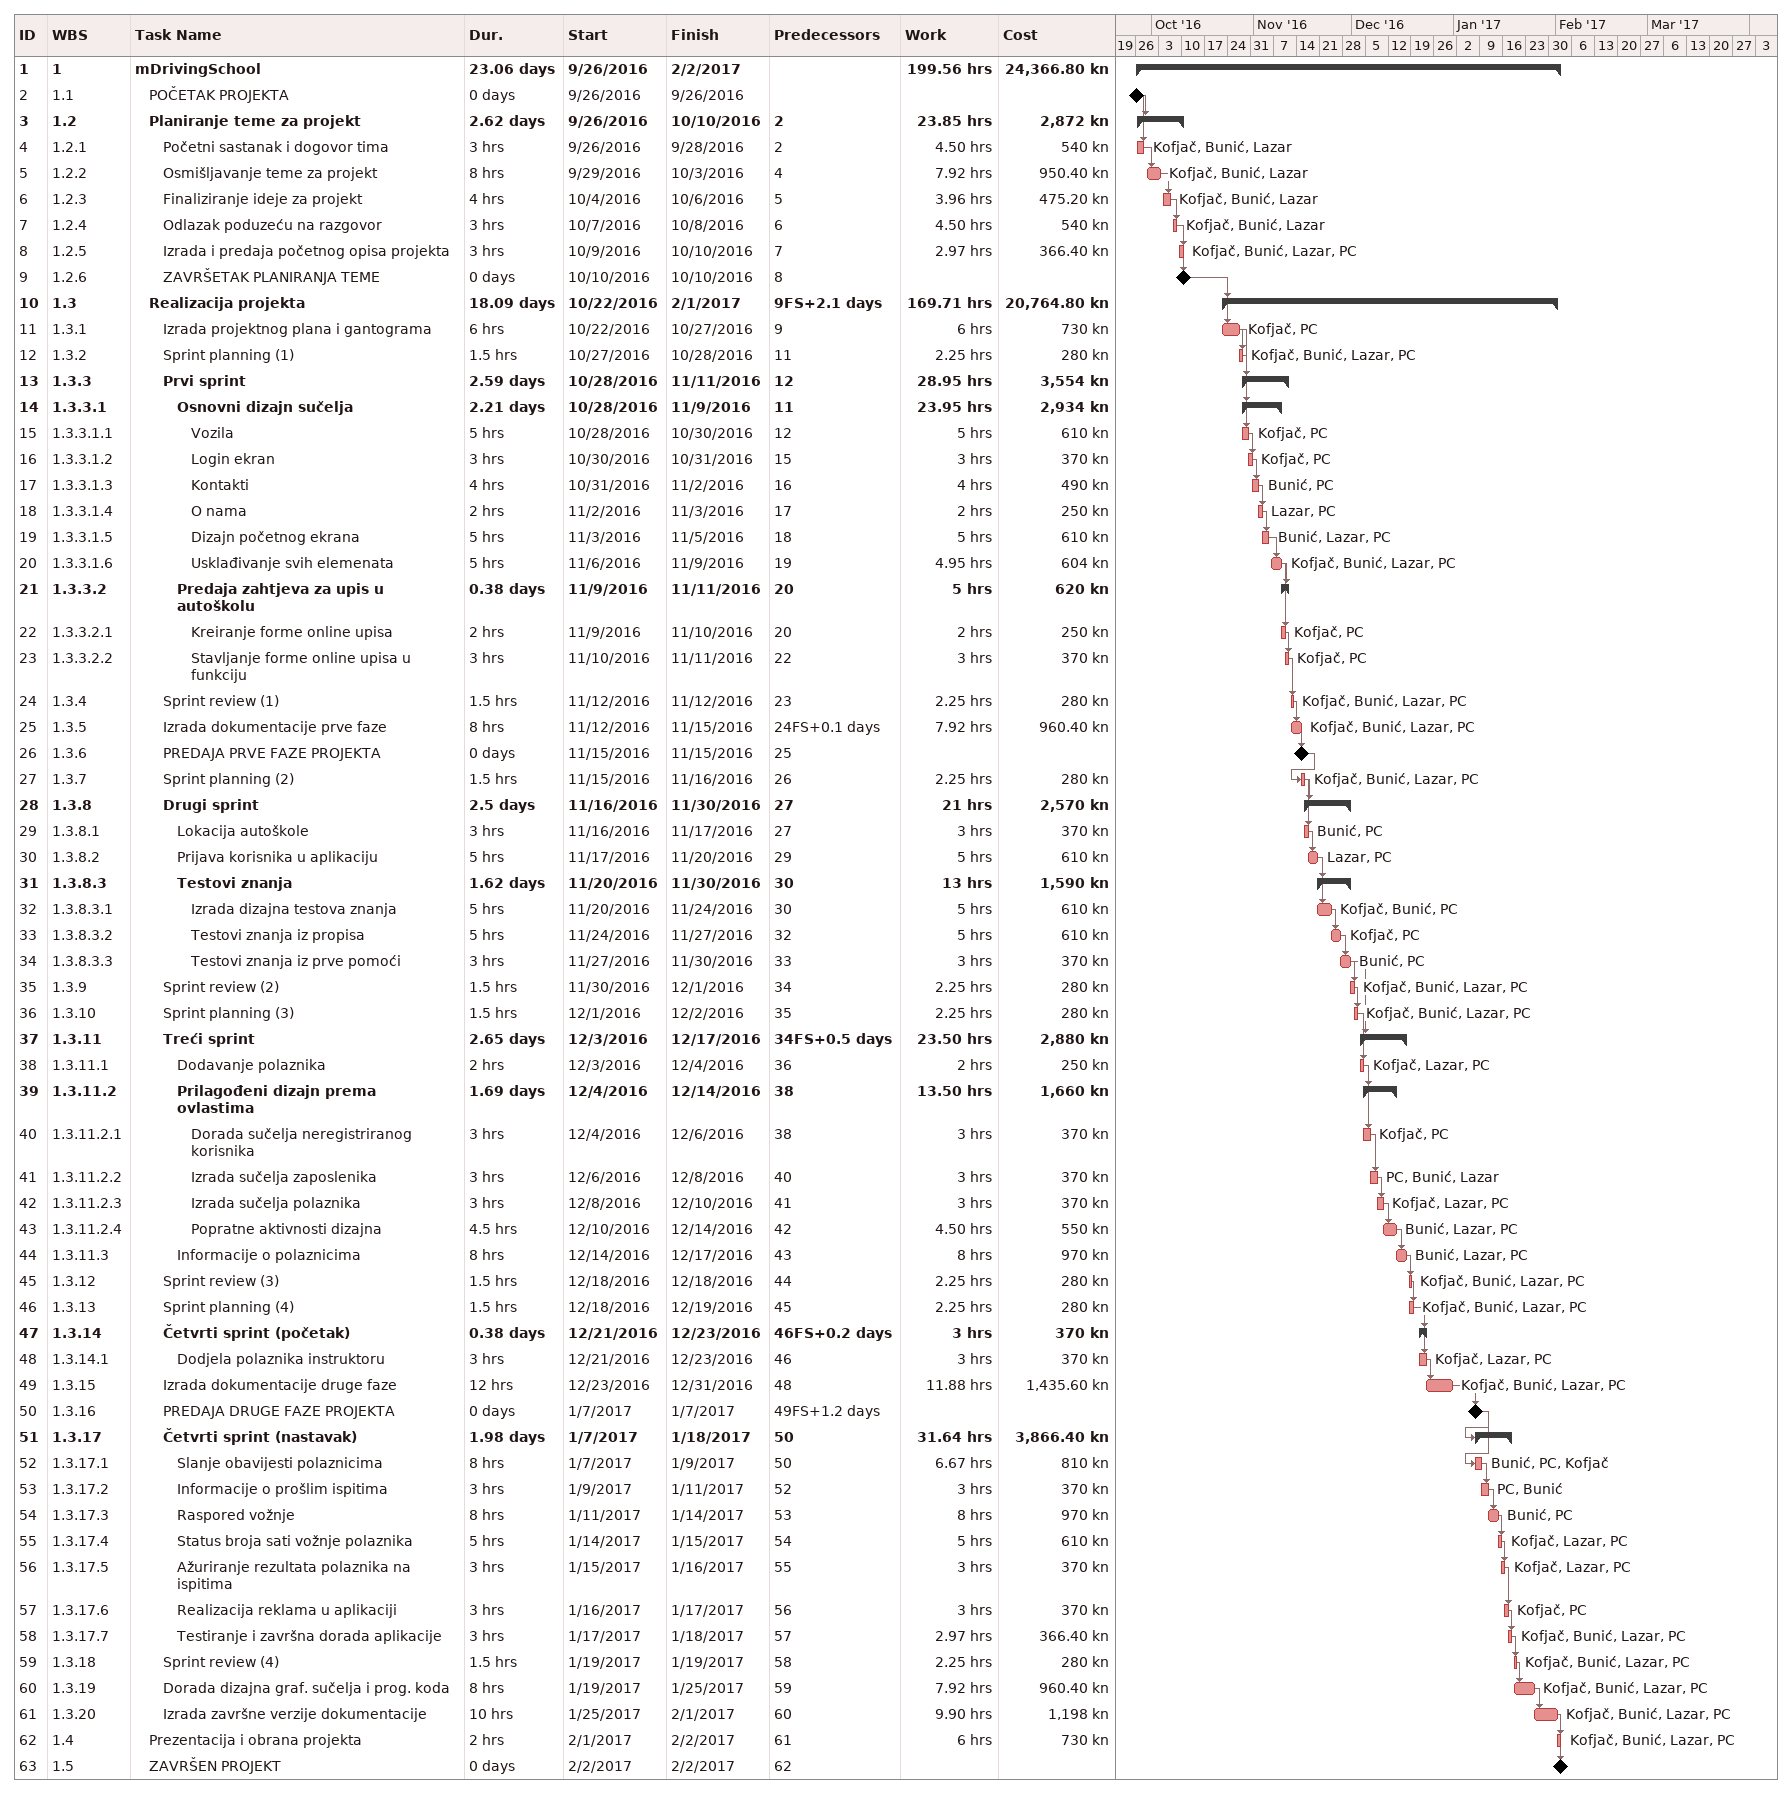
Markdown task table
| ID | WBS | Task | Duration | Start | Finish | Predecessors | Resources | Work (h) | Cost (kn) |
|---|---|---|---|---|---|---|---|---|---|
| 1 | 1 | **mDrivingSchool** | 23.06d | 2016-09-26 | 2017-02-02 |  |  | 199.56 | 24366.80 |
| 2 | 1.1 | POČETAK PROJEKTA | 0d | 2016-09-26 | 2016-09-26 |  |  |  |  |
| 3 | 1.2 | **Planiranje teme za projekt** | 2.62d | 2016-09-26 | 2016-10-10 | 2 |  | 23.85 | 2872 |
| 4 | 1.2.1 | Početni sastanak i dogovor tima | 3h | 2016-09-26 | 2016-09-28 | 2 | Kofjač, Bunić, Lazar | 4.50 | 540 |
| 5 | 1.2.2 | Osmišljavanje teme za projekt | 8h | 2016-09-29 | 2016-10-03 | 4 | Kofjač, Bunić, Lazar | 7.92 | 950.40 |
| 6 | 1.2.3 | Finaliziranje ideje za projekt | 4h | 2016-10-04 | 2016-10-06 | 5 | Kofjač, Bunić, Lazar | 3.96 | 475.20 |
| 7 | 1.2.4 | Odlazak poduzeću na razgovor | 3h | 2016-10-07 | 2016-10-08 | 6 | Kofjač, Bunić, Lazar | 4.50 | 540 |
| 8 | 1.2.5 | Izrada i predaja početnog opisa projekta | 3h | 2016-10-09 | 2016-10-10 | 7 | Kofjač, Bunić, Lazar, PC | 2.97 | 366.40 |
| 9 | 1.2.6 | ZAVRŠETAK PLANIRANJA TEME | 0d | 2016-10-10 | 2016-10-10 | 8 |  |  |  |
| 10 | 1.3 | **Realizacija projekta** | 18.09d | 2016-10-22 | 2017-02-01 | 9FS+2.1d |  | 169.71 | 20764.80 |
| 11 | 1.3.1 | Izrada projektnog plana i gantograma | 6h | 2016-10-22 | 2016-10-27 | 9 | Kofjač, PC | 6 | 730 |
| 12 | 1.3.2 | Sprint planning (1) | 1.5h | 2016-10-27 | 2016-10-28 | 11 | Kofjač, Bunić, Lazar, PC | 2.25 | 280 |
| 13 | 1.3.3 | **Prvi sprint** | 2.59d | 2016-10-28 | 2016-11-11 | 12 |  | 28.95 | 3554 |
| 14 | 1.3.3.1 | **Osnovni dizajn sučelja** | 2.21d | 2016-10-28 | 2016-11-09 | 11 |  | 23.95 | 2934 |
| 15 | 1.3.3.1.1 | Vozila | 5h | 2016-10-28 | 2016-10-30 | 12 | Kofjač, PC | 5 | 610 |
| 16 | 1.3.3.1.2 | Login ekran | 3h | 2016-10-30 | 2016-10-31 | 15 | Kofjač, PC | 3 | 370 |
| 17 | 1.3.3.1.3 | Kontakti | 4h | 2016-10-31 | 2016-11-02 | 16 | Bunić, PC | 4 | 490 |
| 18 | 1.3.3.1.4 | O nama | 2h | 2016-11-02 | 2016-11-03 | 17 | Lazar, PC | 2 | 250 |
| 19 | 1.3.3.1.5 | Dizajn početnog ekrana | 5h | 2016-11-03 | 2016-11-05 | 18 | Bunić, Lazar, PC | 5 | 610 |
| 20 | 1.3.3.1.6 | Usklađivanje svih elemenata | 5h | 2016-11-06 | 2016-11-09 | 19 | Kofjač, Bunić, Lazar, PC | 4.95 | 604 |
| 21 | 1.3.3.2 | **Predaja zahtjeva za upis u autoškolu** | 0.38d | 2016-11-09 | 2016-11-11 | 20 |  | 5 | 620 |
| 22 | 1.3.3.2.1 | Kreiranje forme online upisa | 2h | 2016-11-09 | 2016-11-10 | 20 | Kofjač, PC | 2 | 250 |
| 23 | 1.3.3.2.2 | Stavljanje forme online upisa u funkciju | 3h | 2016-11-10 | 2016-11-11 | 22 | Kofjač, PC | 3 | 370 |
| 24 | 1.3.4 | Sprint review (1) | 1.5h | 2016-11-12 | 2016-11-12 | 23 | Kofjač, Bunić, Lazar, PC | 2.25 | 280 |
| 25 | 1.3.5 | Izrada dokumentacije prve faze | 8h | 2016-11-12 | 2016-11-15 | 24FS+0.1d | Kofjač, Bunić, Lazar, PC | 7.92 | 960.40 |
| 26 | 1.3.6 | PREDAJA PRVE FAZE PROJEKTA | 0d | 2016-11-15 | 2016-11-15 | 25 |  |  |  |
| 27 | 1.3.7 | Sprint planning (2) | 1.5h | 2016-11-15 | 2016-11-16 | 26 | Kofjač, Bunić, Lazar, PC | 2.25 | 280 |
| 28 | 1.3.8 | **Drugi sprint** | 2.5d | 2016-11-16 | 2016-11-30 | 27 |  | 21 | 2570 |
| 29 | 1.3.8.1 | Lokacija autoškole | 3h | 2016-11-16 | 2016-11-17 | 27 | Bunić, PC | 3 | 370 |
| 30 | 1.3.8.2 | Prijava korisnika u aplikaciju | 5h | 2016-11-17 | 2016-11-20 | 29 | Lazar, PC | 5 | 610 |
| 31 | 1.3.8.3 | **Testovi znanja** | 1.62d | 2016-11-20 | 2016-11-30 | 30 |  | 13 | 1590 |
| 32 | 1.3.8.3.1 | Izrada dizajna testova znanja | 5h | 2016-11-20 | 2016-11-24 | 30 | Kofjač, Bunić, PC | 5 | 610 |
| 33 | 1.3.8.3.2 | Testovi znanja iz propisa | 5h | 2016-11-24 | 2016-11-27 | 32 | Kofjač, PC | 5 | 610 |
| 34 | 1.3.8.3.3 | Testovi znanja iz prve pomoći | 3h | 2016-11-27 | 2016-11-30 | 33 | Bunić, PC | 3 | 370 |
| 35 | 1.3.9 | Sprint review (2) | 1.5h | 2016-11-30 | 2016-12-01 | 34 | Kofjač, Bunić, Lazar, PC | 2.25 | 280 |
| 36 | 1.3.10 | Sprint planning (3) | 1.5h | 2016-12-01 | 2016-12-02 | 35 | Kofjač, Bunić, Lazar, PC | 2.25 | 280 |
| 37 | 1.3.11 | **Treći sprint** | 2.65d | 2016-12-03 | 2016-12-17 | 34FS+0.5d |  | 23.50 | 2880 |
| 38 | 1.3.11.1 | Dodavanje polaznika | 2h | 2016-12-03 | 2016-12-04 | 36 | Kofjač, Lazar, PC | 2 | 250 |
| 39 | 1.3.11.2 | **Prilagođeni dizajn prema ovlastima** | 1.69d | 2016-12-04 | 2016-12-14 | 38 |  | 13.50 | 1660 |
| 40 | 1.3.11.2.1 | Dorada sučelja neregistriranog korisnika | 3h | 2016-12-04 | 2016-12-06 | 38 | Kofjač, PC | 3 | 370 |
| 41 | 1.3.11.2.2 | Izrada sučelja zaposlenika | 3h | 2016-12-06 | 2016-12-08 | 40 | PC, Bunić, Lazar | 3 | 370 |
| 42 | 1.3.11.2.3 | Izrada sučelja polaznika | 3h | 2016-12-08 | 2016-12-10 | 41 | Kofjač, Lazar, PC | 3 | 370 |
| 43 | 1.3.11.2.4 | Popratne aktivnosti dizajna | 4.5h | 2016-12-10 | 2016-12-14 | 42 | Bunić, Lazar, PC | 4.50 | 550 |
| 44 | 1.3.11.3 | Informacije o polaznicima | 8h | 2016-12-14 | 2016-12-17 | 43 | Bunić, Lazar, PC | 8 | 970 |
| 45 | 1.3.12 | Sprint review (3) | 1.5h | 2016-12-18 | 2016-12-18 | 44 | Kofjač, Bunić, Lazar, PC | 2.25 | 280 |
| 46 | 1.3.13 | Sprint planning (4) | 1.5h | 2016-12-18 | 2016-12-19 | 45 | Kofjač, Bunić, Lazar, PC | 2.25 | 280 |
| 47 | 1.3.14 | **Četvrti sprint (početak)** | 0.38d | 2016-12-21 | 2016-12-23 | 46FS+0.2d |  | 3 | 370 |
| 48 | 1.3.14.1 | Dodjela polaznika instruktoru | 3h | 2016-12-21 | 2016-12-23 | 46 | Kofjač, Lazar, PC | 3 | 370 |
| 49 | 1.3.15 | Izrada dokumentacije druge faze | 12h | 2016-12-23 | 2016-12-31 | 48 | Kofjač, Bunić, Lazar, PC | 11.88 | 1435.60 |
| 50 | 1.3.16 | PREDAJA DRUGE FAZE PROJEKTA | 0d | 2017-01-07 | 2017-01-07 | 49FS+1.2d |  |  |  |
| 51 | 1.3.17 | **Četvrti sprint (nastavak)** | 1.98d | 2017-01-07 | 2017-01-18 | 50 |  | 31.64 | 3866.40 |
| 52 | 1.3.17.1 | Slanje obavijesti polaznicima | 8h | 2017-01-07 | 2017-01-09 | 50 | Bunić, PC, Kofjač | 6.67 | 810 |
| 53 | 1.3.17.2 | Informacije o prošlim ispitima | 3h | 2017-01-09 | 2017-01-11 | 52 | PC, Bunić | 3 | 370 |
| 54 | 1.3.17.3 | Raspored vožnje | 8h | 2017-01-11 | 2017-01-14 | 53 | Bunić, PC | 8 | 970 |
| 55 | 1.3.17.4 | Status broja sati vožnje polaznika | 5h | 2017-01-14 | 2017-01-15 | 54 | Kofjač, Lazar, PC | 5 | 610 |
| 56 | 1.3.17.5 | Ažuriranje rezultata polaznika na ispitima | 3h | 2017-01-15 | 2017-01-16 | 55 | Kofjač, Lazar, PC | 3 | 370 |
| 57 | 1.3.17.6 | Realizacija reklama u aplikaciji | 3h | 2017-01-16 | 2017-01-17 | 56 | Kofjač, PC | 3 | 370 |
| 58 | 1.3.17.7 | Testiranje i završna dorada aplikacije | 3h | 2017-01-17 | 2017-01-18 | 57 | Kofjač, Bunić, Lazar, PC | 2.97 | 366.40 |
| 59 | 1.3.18 | Sprint review (4) | 1.5h | 2017-01-19 | 2017-01-19 | 58 | Kofjač, Bunić, Lazar, PC | 2.25 | 280 |
| 60 | 1.3.19 | Dorada dizajna graf. sučelja i prog. koda | 8h | 2017-01-19 | 2017-01-25 | 59 | Kofjač, Bunić, Lazar, PC | 7.92 | 960.40 |
| 61 | 1.3.20 | Izrada završne verzije dokumentacije | 10h | 2017-01-25 | 2017-02-01 | 60 | Kofjač, Bunić, Lazar, PC | 9.90 | 1198 |
| 62 | 1.4 | Prezentacija i obrana projekta | 2h | 2017-02-01 | 2017-02-02 | 61 | Kofjač, Bunić, Lazar, PC | 6 | 730 |
| 63 | 1.5 | ZAVRŠEN PROJEKT | 0d | 2017-02-02 | 2017-02-02 | 62 |  |  |  |
